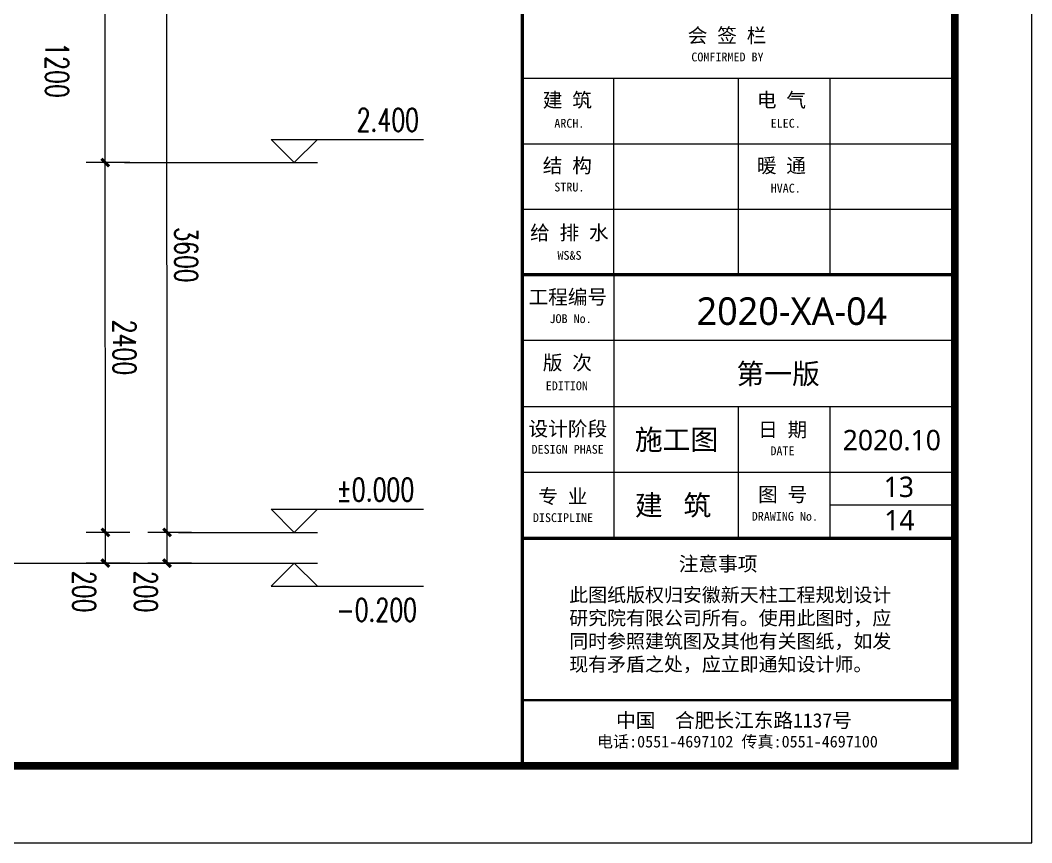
# Model space of a CAD drawing. Extents: x -522490 to 417652, y 450811 to 1108047.
# Drawn here: x 381340 to 387902, y 474331 to 479669 of the extents above; entities that cross this region are included whole.
import ezdxf

# ---------------------------------------------------------------- set-up
doc = ezdxf.new("R2010")
doc.units = 0
doc.header["$LTSCALE"] = 1000
doc.header["$MEASUREMENT"] = 0
for name, color, linetype in [('46', 7, 'Continuous'), ('DIM_ELEV', 3, 'Continuous'), ('PUB_DIM', 3, 'Continuous'), ('PUB_TEXT', 7, 'Continuous'), ('PUB_TITLE', 4, 'Continuous')]:
    doc.layers.add(name, color=color, linetype=linetype)
doc.styles.add('-黑体', font='', dxfattribs={"width": 0.8})
doc.styles.add('_TCH_DIM', font='SIMPLEX', dxfattribs={"bigfont": 'GBCBIG'})
doc.styles.add('_TCH_DIM_T3', font='SIMPLEX', dxfattribs={"width": 0.705882, "bigfont": 'GBCBIG'})
doc.styles.add('TQ', font='')
doc.styles.get('-黑体').set_extended_font_data('Microsoft YaHei')
doc.styles.get('TQ').set_extended_font_data('SimSun')
doc.dimstyles.new('_TCH_ARCH&&50', dxfattribs={"dimtxt": 148.75, "dimasz": 50, "dimexe": 125, "dimexo": 150, "dimgap": 50, "dimtad": 1, "dimdec": 0, "dimzin": 0, "dimdsep": 46, "dimtxsty": '_TCH_DIM_T3', "dimblk": 'ARCHTICK', "dimcen": 0.09, "dimclrt": 7, "dimazin": 2, "dimtfac": 1, "dimtdec": 0, "dimtix": 1, "dimtmove": 2, "dimatfit": 3, "dimfxl": 0, "dimtolj": 1, "dimtzin": 0, "dimarcsym": 0})

# ---------------------------------------------------------------- blocks, each defined once
blk = doc.blocks.new('ly')
at = {"layer": 'PUB_TEXT', "insert": (-5884, 1715), "char_height": 212, "width": 5144.75, "attachment_point": 1, "style": 'TQ'}
blk.add_mtext('此图纸版权归安徽新天柱工程规划设计研究院有限公司所有。使用此图时，应同时参照建筑图及其他有关图纸，如发现有矛盾之处，应立即通知设计师。', dxfattribs=at)
blk = doc.blocks.new('_ArchTick')
at = {"color": 0, "linetype": 'ByBlock', "const_width": 0.4}
blk.add_lwpolyline([(-0.5, -0.5), (0.5, 0.5)], dxfattribs=at)
blk = doc.blocks.new('*D154')
at = {"layer": 'Defpoints', "color": 0}
for p in [(382292, 479945.1), (382600.3, 479945.2), (382600.9, 476345.4)]:
    blk.add_point(p, dxfattribs=at)
at = {"layer": 'PUB_DIM', "color": 0, "lineweight": -2}
for p, q in [((382450.3, 479945.2), (382167, 479945.1)), ((382292.7, 476345.3), (382292, 479945.1)), ((382450.9, 476345.4), (382167.7, 476345.3))]:
    blk.add_line(p, q, dxfattribs=at)
at = {"layer": 'PUB_DIM', "color": 0, "lineweight": -2, "xscale": 50, "yscale": 50, "zscale": 50}
for p, rotation in [((382292, 479945.1), 90.01030878930757), ((382292.7, 476345.3), 270.0103087893075)]:
    blk.add_blockref('_ArchTick', p, dxfattribs=dict(at, rotation=rotation))
at = {"layer": 'PUB_DIM', "color": 7, "insert": (382416.7, 478145.3), "char_height": 148.75, "attachment_point": 5, "rotation": 270.01031, "style": '_TCH_DIM_T3'}
blk.add_mtext('\\A1;3600', dxfattribs=at)
blk = doc.blocks.new('*D155')
at = {"layer": 'Defpoints', "color": 0}
for p in [(382292.7, 476345.3), (382600.9, 476345.4), (382600.9, 476145.4)]:
    blk.add_point(p, dxfattribs=at)
at = {"layer": 'PUB_DIM', "color": 0, "lineweight": -2}
for p, q in [((382450.9, 476345.4), (382167.7, 476345.3)), ((382292.7, 476145.3), (382292.7, 476345.3)), ((382450.9, 476145.4), (382167.7, 476145.3))]:
    blk.add_line(p, q, dxfattribs=at)
at = {"layer": 'PUB_DIM', "color": 0, "lineweight": -2, "xscale": 50, "yscale": 50, "zscale": 50}
for p, rotation in [((382292.7, 476345.3), 90.0103087893095), ((382292.7, 476145.3), 270.0103087893095)]:
    blk.add_blockref('_ArchTick', p, dxfattribs=dict(at, rotation=rotation))
at = {"layer": 'PUB_DIM', "color": 7, "insert": (382155.2, 475960.3), "char_height": 148.75, "attachment_point": 5, "rotation": 270.01031, "style": '_TCH_DIM_T3'}
blk.add_mtext('\\A1;200', dxfattribs=at)
blk = doc.blocks.new('*D164')
at = {"layer": 'Defpoints', "color": 0}
for p in [(381892, 479945.1), (382200.3, 479945.1), (382200.5, 478745.5)]:
    blk.add_point(p, dxfattribs=at)
at = {"layer": 'PUB_DIM', "color": 0, "lineweight": -2}
for p, q in [((382050.3, 479945.1), (381767, 479945)), ((381892.2, 478745.4), (381892, 479945.1)), ((382050.5, 478745.4), (381767.2, 478745.4))]:
    blk.add_line(p, q, dxfattribs=at)
at = {"layer": 'PUB_DIM', "color": 0, "lineweight": -2, "xscale": 50, "yscale": 50, "zscale": 50}
for p, rotation in [((381892, 479945.1), 90.01030878819107), ((381892.2, 478745.4), 270.0103087881911)]:
    blk.add_blockref('_ArchTick', p, dxfattribs=dict(at, rotation=rotation))
at = {"layer": 'PUB_DIM', "color": 7, "insert": (381579.6, 479345.2), "char_height": 148.75, "attachment_point": 5, "rotation": 270.01031, "style": '_TCH_DIM_T3'}
blk.add_mtext('\\A1;1200', dxfattribs=at)
blk = doc.blocks.new('*D165')
at = {"layer": 'Defpoints', "color": 0}
for p in [(381892.2, 478745.4), (382200.5, 478745.5), (382200.9, 476345.3)]:
    blk.add_point(p, dxfattribs=at)
at = {"layer": 'PUB_DIM', "color": 0, "lineweight": -2}
for p, q in [((382050.5, 478745.4), (381767.2, 478745.4)), ((381892.7, 476345.3), (381892.2, 478745.4)), ((382050.9, 476345.3), (381767.7, 476345.2))]:
    blk.add_line(p, q, dxfattribs=at)
at = {"layer": 'PUB_DIM', "color": 0, "lineweight": -2, "xscale": 50, "yscale": 50, "zscale": 50}
for p, rotation in [((381892.2, 478745.4), 90.01030878819265), ((381892.7, 476345.3), 270.0103087881927)]:
    blk.add_blockref('_ArchTick', p, dxfattribs=dict(at, rotation=rotation))
at = {"layer": 'PUB_DIM', "color": 7, "insert": (382016.8, 477545.4), "char_height": 148.75, "attachment_point": 5, "rotation": 270.01031, "style": '_TCH_DIM_T3'}
blk.add_mtext('\\A1;2400', dxfattribs=at)
blk = doc.blocks.new('*D166')
at = {"layer": 'Defpoints', "color": 0}
for p in [(381892.7, 476345.3), (382200.9, 476345.3), (382200.9, 476145.4)]:
    blk.add_point(p, dxfattribs=at)
at = {"layer": 'PUB_DIM', "color": 0, "lineweight": -2}
for p, q in [((382050.9, 476345.3), (381767.7, 476345.2)), ((381892.7, 476145.4), (381892.7, 476345.3)), ((382050.9, 476145.4), (381767.7, 476145.3))]:
    blk.add_line(p, q, dxfattribs=at)
at = {"layer": 'PUB_DIM', "color": 0, "lineweight": -2, "xscale": 50, "yscale": 50, "zscale": 50}
for p, rotation in [((381892.7, 476345.3), 90.01030878819681), ((381892.7, 476145.4), 270.0103087881968)]:
    blk.add_blockref('_ArchTick', p, dxfattribs=dict(at, rotation=rotation))
at = {"layer": 'PUB_DIM', "color": 7, "insert": (381755.2, 475960.3), "char_height": 148.75, "attachment_point": 5, "rotation": 270.01031, "style": '_TCH_DIM_T3'}
blk.add_mtext('\\A1;200', dxfattribs=at)

msp = doc.modelspace()

# ---------------------------------------------------------------- linework, layer by layer
at = {"color": 5}
msp.add_lwpolyline([(380675.3, 476345.2), (380675.3, 476145.2), (381340.8, 476145.2)], dxfattribs=at)
at = {"layer": 'DIM_ELEV'}
for p, q in [((383118, 478745), (382968, 478895)), ((382968, 478895), (383957.5, 478895)), ((383118, 478745), (383268, 478895)), ((382017.7, 478745), (382993, 478745)), ((382368, 478745), (383268, 478745)), ((383118, 476345.4), (382968, 476495.4)), ((382968, 476495.4), (383957.5, 476495.4)), ((383118, 476345.4), (383268, 476495.4)), ((382368, 476345.4), (383268, 476345.4)), ((382493, 476345.4), (382993, 476345.4)), ((381340.8, 476145.4), (382993, 476145.4)), ((382368, 476145.4), (383268, 476145.4)), ((383118, 476145.4), (382968, 475995.4)), ((383118, 476145.4), (383268, 475995.4)), ((382968, 475995.4), (383957.5, 475995.4))]:
    msp.add_line(p, q, dxfattribs=at)
at = {"layer": 'PUB_TEXT'}
for p, q in [((387402.5, 474831.1), (387402.5, 475074.9)), ((387403.7, 474831), (387013.5, 474831))]:
    msp.add_line(p, q, dxfattribs=at)
at = {"layer": 'PUB_TITLE'}
for p, q in [((384597.5, 479292.1), (387402.5, 479292.1)), ((385192.3, 478017.1), (385192.3, 479292.1)), ((385999.8, 478017.1), (385999.8, 479292.1)), ((386594.8, 478017.1), (386594.8, 479292.1)), ((384597.5, 478867.1), (387402.5, 478867.1)), ((384597.5, 478442.1), (387402.5, 478442.1)), ((385192.6, 476306.1), (385192.6, 478017.1)), ((384597.5, 477592.1), (387402.5, 477592.1)), ((384597.5, 477161.6), (387402.5, 477161.6)), ((385999.8, 476306.1), (385999.8, 477161.6)), ((386594.8, 476306.1), (386594.8, 477161.6)), ((384597.5, 476736.6), (387411.1, 476736.6)), ((387402.5, 476521.3), (386594.8, 476521.3))]:
    msp.add_line(p, q, dxfattribs=at)
at = {"layer": 'PUB_TITLE', "lineweight": 40}
for p, q in [((384597.5, 478017.1), (387402.5, 478017.1)), ((384597.5, 475256.1), (387402.5, 475256.1))]:
    msp.add_line(p, q, dxfattribs=at)
at = {"layer": 'PUB_TITLE'}
msp.add_lwpolyline([(343352.5, 474331.1), (387902.5, 474331.1), (387902.5, 495331.1), (343352.5, 495331.1)], close=True, dxfattribs=at)
at = {"layer": 'PUB_TITLE', "const_width": 50}
msp.add_lwpolyline([(344602.5, 474831.1), (387402.5, 474831.1), (387402.5, 494831.1), (344602.5, 494831.1)], close=True, dxfattribs=at)
at = {"layer": 'PUB_TITLE', "lineweight": 40, "const_width": 21.2}
for points in [[(384597.5, 494831.1), (384597.5, 474831.1)], [(384597.5, 476306.1), (387388.7, 476306.1)]]:
    msp.add_lwpolyline(points, dxfattribs=at)
at = {"layer": 'PUB_TITLE', "const_width": 21.2}
msp.add_lwpolyline([(384597.5, 478017.1), (387402.5, 478017.1)], dxfattribs=at)

# ---------------------------------------------------------------- block references
at = {"layer": 'PUB_TEXT', "xscale": 0.4249999998137355, "yscale": 0.4250000000465661, "zscale": 0.425}
msp.add_blockref('ly', (387402.5, 475256.1), dxfattribs=at)

# ---------------------------------------------------------------- texts
at = {"layer": '46', "linetype": 'Continuous', "style": '-黑体'}
for s, height, p in [('2020-XA-04', 179.07, (385728.1, 477691.3, 176956.9)), ('第一版', 132.16, (385986.9, 477308.3)), ('施工图', 132.16, (385327.8, 476881.1)), ('2020.10', 132.16, (386676.1, 476878.1)), ('13', 132.16, (386941.6, 476574.7)), ('建   筑', 132.16, (385327.8, 476454.8)), ('14', 132.16, (386945.6, 476358.6))]:
    msp.add_text(s, height=height, dxfattribs=at).set_placement(p)
at = {"layer": 'PUB_TEXT', "style": '_TCH_DIM', "width": 0.705882}
for s, p in [('2.400', (383522.5, 478947.5)), ('%%P0.000', (383392.5, 476547.9)), ('-0.200', (383392.5, 475767.9))]:
    msp.add_text(s, height=148.75, dxfattribs=at).set_placement(p)
at = {"layer": 'PUB_TEXT', "style": 'TQ'}
for s, height, p in [(' 工程编号', 93.5, (384574.1, 477825.9)), ('      JOB No.', 57.375, (384539.9, 477703.5)), ('  版 次', 93.5, (384603.1, 477399.8)), ('     EDITION', 57.375, (384554.7, 477267.8)), (' 设计阶段', 93.5, (384574.1, 476970.9)), ('日 期', 93.5, (386127.3, 476965.6)), ('     DESIGN PHASE', 57.375, (384462.3, 476855.5)), ('         DATE', 57.375, (385855.9, 476846)), ('  专 业', 93.5, (384574.1, 476532.5)), ('图 号', 93.5, (386127.3, 476544.6)), ('     DISCIPLINE', 57.375, (384471.2, 476412.2)), ('     DRAWING No.', 57.375, (385890.9, 476420.9)), ('注意事项', 93.5, (385612.3, 476094.2)), ('  中国  合肥长江东路1137号', 93.5, (385078.8, 475078.9)), ('电话:0551-4697102 传真:0551-4697100', 76.5, (385081.5, 474949.6))]:
    msp.add_text(s, height=height, dxfattribs=at).set_placement(p)
at = {"layer": 'PUB_TEXT', "attachment_point": 1, "style": 'TQ'}
for s, insert, char_height, width in [('会 签 栏', (385670.7, 479616.4), 93.5, 1111.8), ('COMFIRMED BY', (385694.1, 479458.8), 57.375, 1199.775), ('建 筑', (384730.2, 479197.4), 93.5, 1003), ('电 气', (386119, 479197.4), 93.5, 1003), ('   ARCH.', (384688.1, 479028.6), 57.37, 1199.775), ('   ELEC.', (386091.7, 479028.6), 57.37, 1199.775), ('结 构', (384730.2, 478772.4), 93.5, 1003), ('暖 通', (386119, 478772.4), 93.5, 1003), ('   STRU.', (384688.1, 478614.8), 57.37, 1199.775), ('   HVAC.', (386091.7, 478607.4), 57.37, 1199.775), ('给 排 水', (384647.8, 478336.7), 93.5, 1111.8), ('   WS&S', (384708.4, 478171.6), 57.37, 1220.6)]:
    msp.add_mtext(s, dxfattribs=dict(at, insert=insert, char_height=char_height, width=width))

# ---------------------------------------------------------------- dimensions: what is measured, and where the dimension line sits
at = {"layer": 'PUB_DIM'}
for base, p1, p2, picture, middle in [((381892, 479945.1), (382200.5, 478745.5), (382200.3, 479945.1), '*D164', (381579.6, 479345.2)), ((381892.7, 476345.3), (382200.9, 476145.4), (382200.9, 476345.3), '*D166', (381755.2, 475960.3)), ((382292.7, 476345.3), (382600.9, 476145.4), (382600.9, 476345.4), '*D155', (382155.2, 475960.3))]:
    dim = msp.add_linear_dim(base=base, p1=p1, p2=p2, angle=90.01031, dimstyle='_TCH_ARCH&&50', dxfattribs=at)
    dim.commit()
    dim.dimension.update_dxf_attribs({"geometry": picture, "text_midpoint": middle, "dimtype": 129})
for p1, p2, picture, middle in [((382600.9, 476345.4), (382600.3, 479945.2), '*D154', (382416.7, 478145.3)), ((382200.9, 476345.3), (382200.5, 478745.5), '*D165', (382016.8, 477545.4))]:
    dim = msp.add_aligned_dim(p1=p1, p2=p2, distance=308.3, dimstyle='_TCH_ARCH&&50', dxfattribs=at)
    dim.commit()
    dim.dimension.update_dxf_attribs({"geometry": picture, "text_midpoint": middle})

doc.saveas('drawing.dxf')
